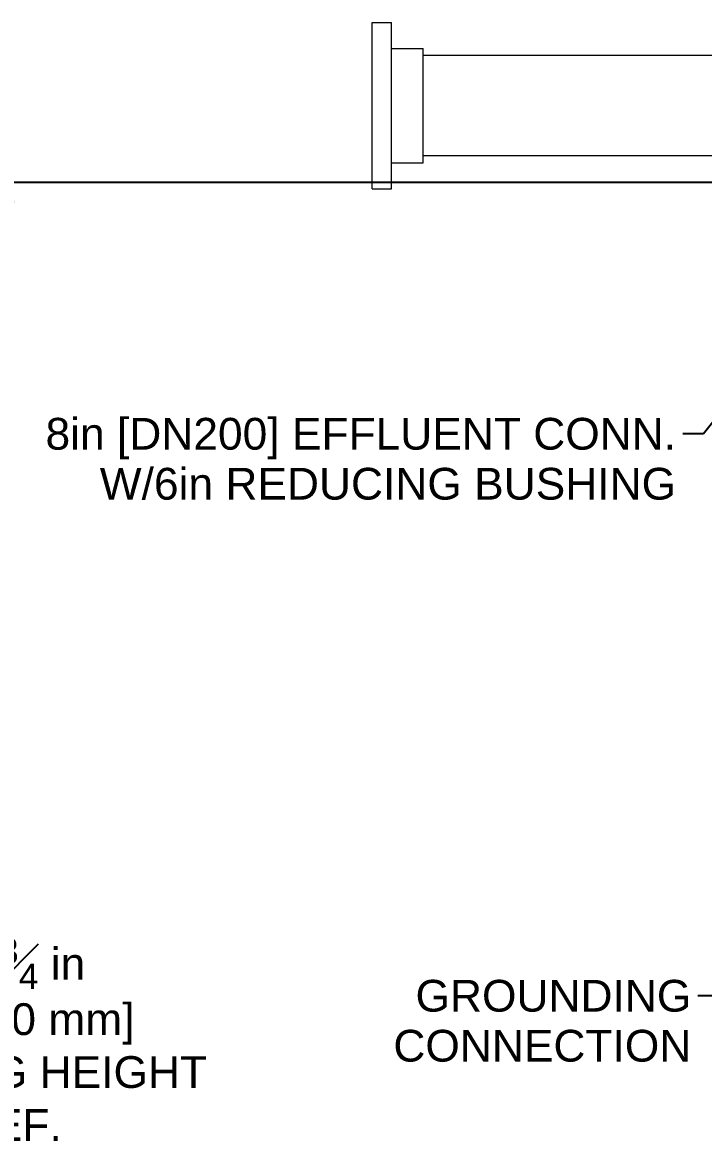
# Model space of a CAD drawing. Header units: inches. Extents: x 17 to 469, y 7 to 301.
# Drawn here: x 292.6 to 337.6, y 81.6 to 155.9 of the extents above; entities that cross this region are included whole.
import ezdxf

# ---------------------------------------------------------------- set-up
doc = ezdxf.new("R2010")
doc.units = ezdxf.units.IN
doc.header["$LTSCALE"] = 14
doc.header["$MEASUREMENT"] = 0
for name, color, linetype, lineweight in [('Dimension (ANSI)', 7, 'Continuous', 25), ('Symbol (ANSI)', 7, 'Continuous', 25), ('Visible (ANSI)', 7, 'Continuous', 50)]:
    doc.layers.add(name, color=color, linetype=linetype, lineweight=lineweight)
doc.styles.add('MEMCOR Medium', font='arial.ttf')
doc.dimstyles.new('Default (ANSI)', dxfattribs={"dimscale": 14, "dimtxt": 0.15, "dimasz": 0.098425, "dimexe": 0.125, "dimexo": 0.0625, "dimgap": 0.031496, "dimtad": 0, "dimtih": 1, "dimtoh": 1, "dimdec": 4, "dimrnd": 1e-08, "dimzin": 3, "dimdsep": 46, "dimlunit": 5, "dimtxsty": 'MEMCOR Medium', "dimcen": 0.09, "dimdle": 0.393701, "dimclrd": 256, "dimclre": 256, "dimclrt": 256, "dimadec": 0, "dimazin": 1, "dimtfac": 0.8, "dimtofl": 0, "dimtmove": 0, "dimatfit": 3, "dimfxl": 1, "dimfrac": 1, "dimtolj": 1, "dimtzin": 4, "dimlwd": -1, "dimlwe": -1, "dimarcsym": 0})
doc.dimstyles.new('Default (ANSI)$7', dxfattribs={"dimscale": 14, "dimtxt": 0.15, "dimasz": 0.098425, "dimexe": 0.125, "dimexo": 0.0625, "dimgap": 0.031496, "dimtad": 0, "dimtih": 1, "dimtoh": 1, "dimdec": 4, "dimrnd": 1e-08, "dimzin": 3, "dimdsep": 46, "dimlunit": 5, "dimtxsty": 'MEMCOR Medium', "dimcen": 0.09, "dimdle": 0.393701, "dimclrd": 256, "dimclre": 256, "dimclrt": 256, "dimadec": 0, "dimazin": 1, "dimtfac": 0.8, "dimtofl": 0, "dimtmove": 0, "dimatfit": 3, "dimfxl": 1, "dimfrac": 1, "dimtolj": 1, "dimtzin": 4, "dimlwd": -1, "dimlwe": -1, "dimarcsym": 0})

# ---------------------------------------------------------------- blocks, each defined once
blk = doc.blocks.new('*D18')
at = {"layer": 'Defpoints', "color": 0, "transparency": 16777216}
for p in [(361.768, 145.309), (291.816, 55.585), (348.261, 55.585)]:
    blk.add_point(p, dxfattribs=at)
at = {"layer": 'Dimension (ANSI)', "transparency": 16777216}
for p, q in [((360.893, 145.309), (290.066, 145.309)), ((291.816, 143.931), (291.816, 98.644)), ((291.816, 56.963), (291.816, 84.303)), ((347.386, 55.585), (290.066, 55.585))]:
    blk.add_line(p, q, dxfattribs=at)
for points in [[(291.586, 143.931), (292.046, 143.931), (291.816, 145.309)], [(291.586, 56.963), (292.046, 56.963), (291.816, 55.585)]]:
    blk.add_solid(points, dxfattribs=at)
at = {"layer": 'Dimension (ANSI)', "transparency": 16777216, "char_height": 2.1, "attachment_point": 5, "style": 'MEMCOR Medium'}
for s, insert in [('\\A1; \\fArial|b0|i0;89{\\H0.8x;\\S3#4;} in', (291.816, 93.63)), ('\\A1;[2279.0 mm]{\\P\\fArial|b0|i0;SHIPPING HEIGHT\\P\\fArial|b0|i0;REF.}', (291.816, 86.46))]:
    blk.add_mtext(s, dxfattribs=dict(at, insert=insert))

msp = doc.modelspace()

# ---------------------------------------------------------------- linework, layer by layer
at = {"layer": 'Visible (ANSI)', "linetype": 'Continuous', "lineweight": 18}
for p, q in [((315.68821, 144.88514), (315.68821, 155.88514)), ((315.68821, 155.88514), (316.96946, 155.88514)), ((316.96946, 144.88514), (316.96946, 155.88514)), ((316.96946, 154.16639), (319.06321, 154.16639)), ((319.06321, 146.60389), (319.06321, 154.16639)), ((345.05771, 153.69764), (319.06321, 153.69764)), ((316.96946, 146.60389), (319.06321, 146.60389)), ((345.05771, 147.07264), (319.06321, 147.07264)), ((315.68821, 144.88514), (316.96946, 144.88514))]:
    msp.add_line(p, q, dxfattribs=at)

# ---------------------------------------------------------------- texts
at = {"layer": 'Symbol (ANSI)', "char_height": 2.1000001, "attachment_point": 3, "line_spacing_factor": 0.944221, "style": 'MEMCOR Medium'}
for s, insert, width in [('\\fArial|b0|i0;8in [DN200] EFFLUENT CONN.\\P\\fArial|b0|i0;W/6in REDUCING BUSHING', (335.81008, 129.7294), 41.735901), ('\\fArial|b0|i0;GROUNDING\\P\\fArial|b0|i0;CONNECTION', (336.81919, 92.55719), 19.7259161)]:
    msp.add_mtext(s, dxfattribs=dict(at, insert=insert, width=width))

# ---------------------------------------------------------------- dimensions: what is measured, and where the dimension line sits
at = {"layer": 'Dimension (ANSI)'}
dim = msp.add_linear_dim(base=(291.81609, 55.58489), p1=(361.76771, 145.30889), p2=(348.26076, 55.58489), angle=90, text=' \\fArial|b0|i0;<> in\\X[2279.0 mm]{\\P\\fArial|b0|i0;SHIPPING HEIGHT\\P\\fArial|b0|i0;REF.}', dimstyle='Default (ANSI)', override={"dimgap": 0.031496, "dimdec": 4, "dimpost": '', "dimtol": 0, "dimlim": 0, "dimtp": 0, "dimtm": 0, "dimtdec": 2, "dimatfit": 1}, dxfattribs=at)
dim.commit()
dim.dimension.update_dxf_attribs({"geometry": '*D18', "text_midpoint": (291.81609, 91.4733), "dimtype": 160})

# ---------------------------------------------------------------- leaders
at = {"layer": 'Symbol (ANSI)', "annotation_type": 0, "has_hookline": 1, "hookline_direction": 1}
for points, text_width in [([(347.37521, 140.94514), (337.62898, 128.6794), (336.25103, 128.6794)], 41.35969), ([(355.65805, 76.82838), (338.63808, 91.50719), (337.26013, 91.50719)], 19.33404)]:
    msp.add_leader(points, dimstyle='Default (ANSI)$7', override={"dimtad": 0}, dxfattribs=dict(at, text_width=text_width))

doc.saveas('drawing.dxf')
